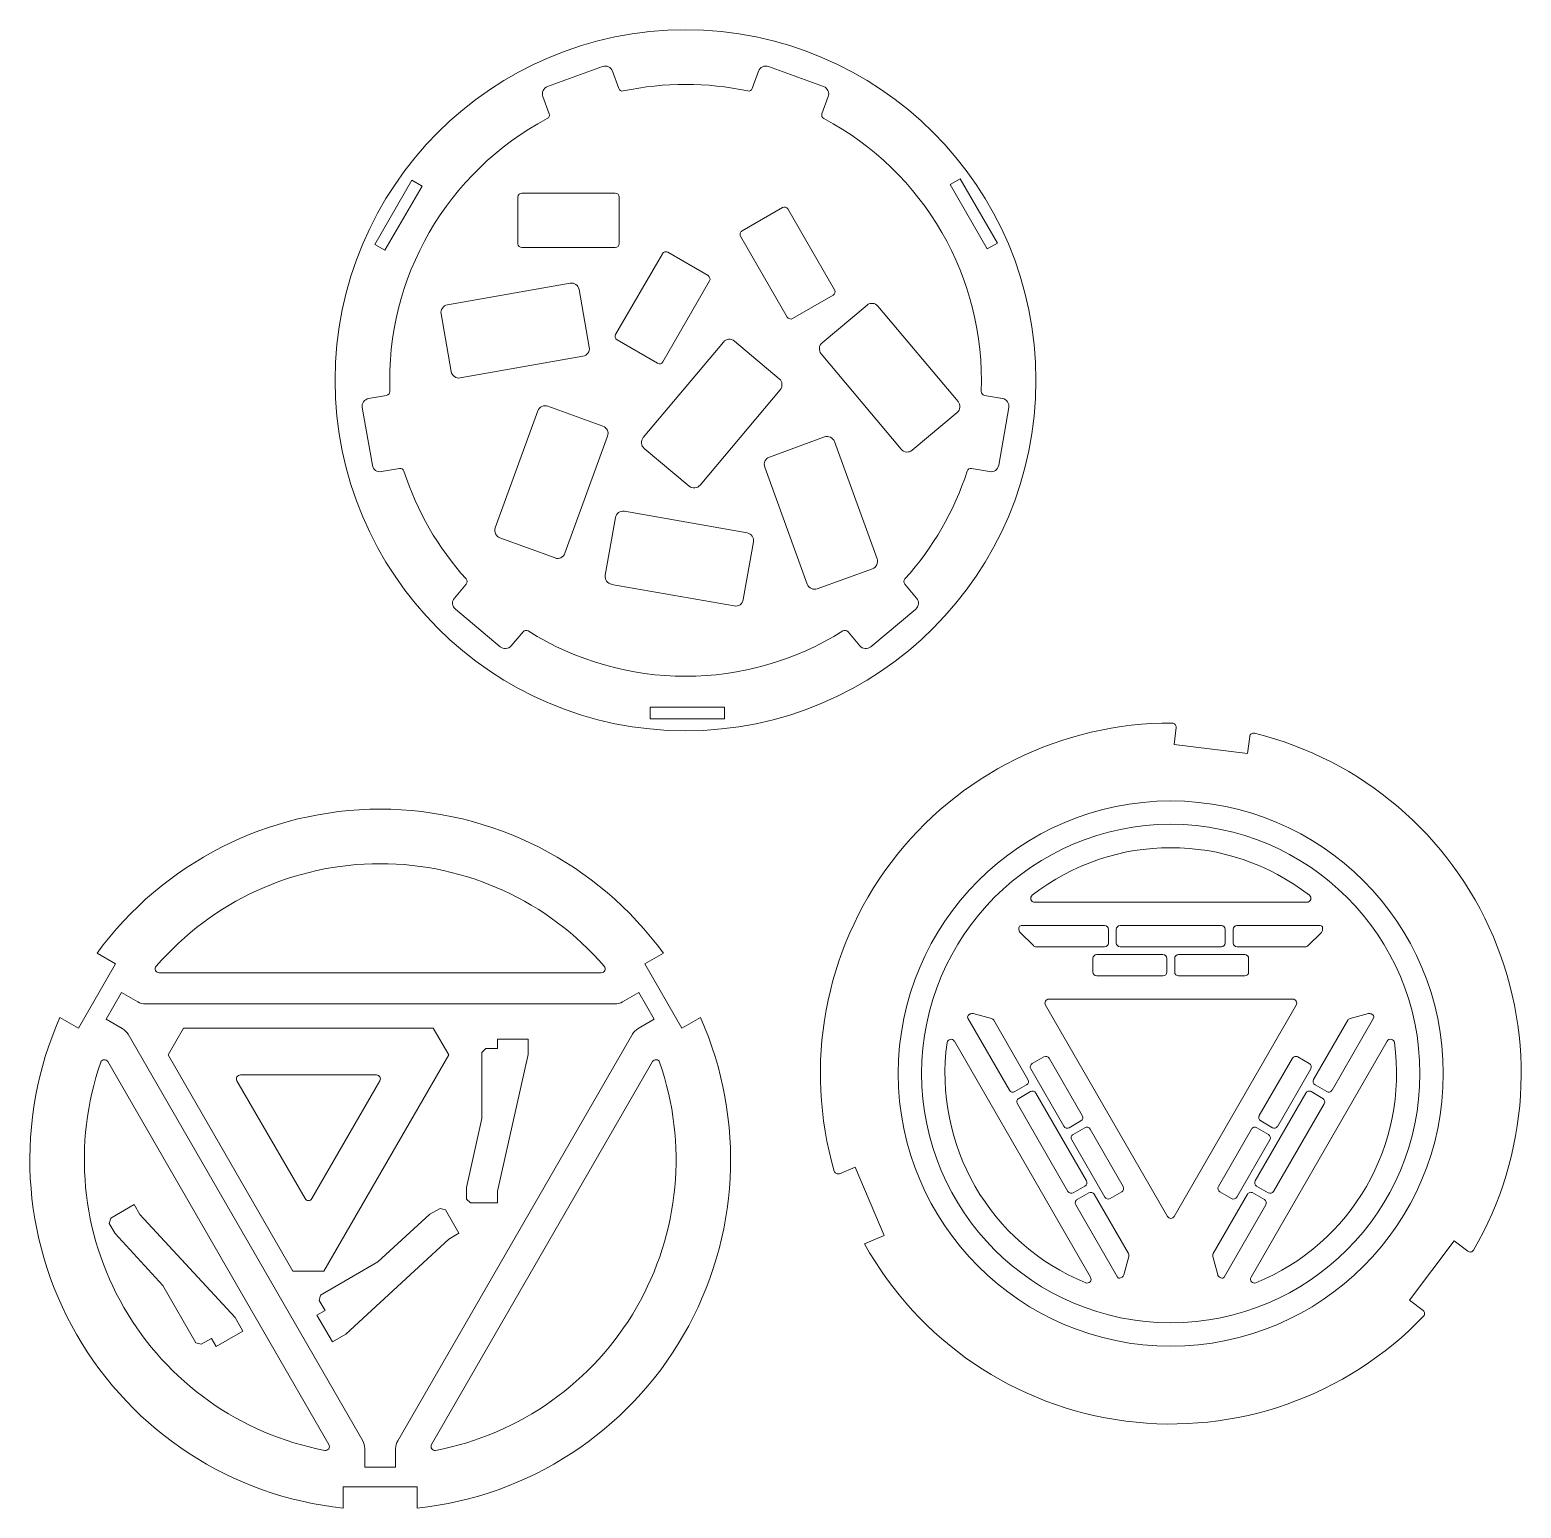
# Model space of a CAD drawing. Header units: millimetres. Extents: x -30.7 to 65, y -21.3 to 73.6.
import ezdxf

# ---------------------------------------------------------------- set-up
doc = ezdxf.new("R2010")
doc.units = ezdxf.units.MM

msp = doc.modelspace()

# ---------------------------------------------------------------- linework, layer by layer
at = {"color": 7, "linetype": 'Continuous', "lineweight": 15}
for p, q in [((6.033, 71.227), (2.497, 69.94)), ((7.077, 69.819), (6.673, 70.928)), ((16.05, 70.928), (15.646, 69.819)), ((20.226, 69.94), (16.691, 71.227)), ((2.198, 69.299), (2.602, 68.19)), ((20.121, 68.19), (20.525, 69.299)), ((-6.206, 63.929), (-8.587, 59.805)), ((-7.938, 59.43), (-5.556, 63.554)), ((-5.556, 63.554), (-6.206, 63.929)), ((29.007, 64.022), (28.358, 63.647)), ((28.358, 63.647), (30.739, 59.523)), ((31.388, 59.898), (29.007, 64.022)), ((0.602, 62.853), (0.602, 59.853)), ((6.852, 63.103), (0.852, 63.103)), ((7.102, 59.853), (7.102, 62.853)), ((14.988, 60.678), (17.586, 62.178)), ((17.928, 62.086), (20.928, 56.89)), ((17.897, 55.14), (14.897, 60.336)), ((-8.587, 59.805), (-7.938, 59.43)), ((0.852, 59.603), (6.852, 59.603)), ((30.739, 59.523), (31.388, 59.898)), ((9.873, 59.213), (6.873, 54.017)), ((12.813, 57.805), (10.215, 59.305)), ((9.904, 52.267), (12.904, 57.463)), ((3.946, 57.32), (-3.933, 55.931)), ((5.178, 53.209), (4.525, 56.915)), ((20.836, 56.549), (18.238, 55.049)), ((23.015, 55.911), (20.133, 53.492)), ((28.862, 49.721), (23.719, 55.849)), ((-4.338, 55.352), (-3.685, 51.647)), ((6.965, 53.676), (9.563, 52.176)), ((13.791, 53.543), (8.649, 47.415)), ((17.378, 51.186), (14.496, 53.605)), ((20.071, 52.788), (25.213, 46.659)), ((-3.106, 51.241), (4.773, 52.63)), ((-7.831, 50.119), (-8.994, 49.914)), ((12.297, 44.354), (17.44, 50.482)), ((31.717, 49.914), (30.555, 50.119)), ((-9.4, 49.334), (-8.746, 45.629)), ((1.881, 49.127), (-0.855, 41.609)), ((6.058, 48.139), (2.522, 49.426)), ((25.918, 46.598), (28.8, 49.016)), ((31.47, 45.629), (32.123, 49.334)), ((3.62, 39.98), (6.357, 47.498)), ((20.28, 47.447), (16.745, 46.16)), ((23.657, 39.63), (20.921, 47.148)), ((8.711, 46.711), (11.593, 44.292)), ((-8.167, 45.224), (-7.004, 45.429)), ((16.446, 45.519), (19.182, 38.001)), ((29.728, 45.429), (30.89, 45.224)), ((6.861, 42.273), (6.208, 38.567)), ((15.319, 41.289), (7.44, 42.678)), ((-0.556, 40.968), (2.979, 39.682)), ((15.071, 37.005), (15.724, 40.71)), ((19.823, 37.703), (23.358, 38.989)), ((-2.72, 38.008), (-3.479, 37.103)), ((6.613, 37.988), (14.492, 36.599)), ((26.202, 37.103), (25.443, 38.008)), ((-3.417, 36.399), (-0.535, 33.98)), ((23.258, 33.98), (26.141, 36.399)), ((0.169, 34.042), (0.928, 34.946)), ((21.795, 34.946), (22.554, 34.042)), ((9.1, 30.106), (9.1, 29.356)), ((13.862, 30.106), (9.1, 30.106)), ((13.862, 29.356), (13.862, 30.106)), ((9.1, 29.356), (13.862, 29.356)), ((42.73, 27.716), (42.864, 28.802)), ((47.59, 28.218), (47.456, 27.133)), ((47.456, 27.133), (42.73, 27.716)), ((33.775, 17.582), (51.268, 17.582)), ((32.771, 15.823), (32.771, 15.932)), ((33.698, 14.792), (32.845, 15.646)), ((32.921, 16.082), (38.271, 16.082)), ((38.521, 15.832), (38.521, 14.969)), ((39.021, 15.832), (39.021, 14.969)), ((39.271, 16.082), (45.771, 16.082)), ((46.021, 15.832), (46.021, 14.969)), ((46.521, 15.832), (46.521, 14.969)), ((46.771, 16.082), (52.121, 16.082)), ((52.198, 15.646), (51.345, 14.792)), ((52.271, 15.823), (52.271, 15.932)), ((38.271, 14.719), (33.875, 14.719)), ((39.271, 14.719), (45.771, 14.719)), ((46.771, 14.719), (51.168, 14.719)), ((-25.241, 13.617), (-27.622, 9.493)), ((-26.431, 14.304), (-25.241, 13.617)), ((8.751, 13.617), (9.94, 14.304)), ((11.132, 9.493), (8.751, 13.617)), ((37.521, 13.969), (37.521, 13.106)), ((42.021, 14.219), (37.771, 14.219)), ((42.271, 13.106), (42.271, 13.969)), ((42.771, 13.106), (42.771, 13.969)), ((43.021, 14.219), (47.271, 14.219)), ((47.521, 13.969), (47.521, 13.106)), ((-22.44, 13.055), (5.95, 13.055)), ((37.771, 12.856), (42.021, 12.856)), ((43.021, 12.856), (47.271, 12.856)), ((-24.853, 11.789), (-25.845, 10.071)), ((-23.813, 11.189), (-24.853, 11.789)), ((8.363, 11.789), (7.323, 11.189)), ((9.355, 10.071), (8.363, 11.789)), ((6.823, 11.055), (-23.313, 11.055)), ((42.305, -2.59), (34.47, 10.981)), ((34.686, 11.356), (50.356, 11.356)), ((50.573, 10.981), (42.738, -2.59)), ((-27.622, 9.493), (-28.812, 10.179)), ((-25.845, 10.071), (-24.806, 9.47)), ((8.315, 9.47), (9.355, 10.071)), ((12.322, 10.179), (11.132, 9.493)), ((32.169, 5.513), (29.494, 10.146)), ((29.644, 10.406), (29.549, 10.351)), ((29.834, 10.431), (31, 10.119)), ((33.35, 6.195), (31.151, 10.002)), ((51.693, 6.195), (53.891, 10.002)), ((55.549, 10.146), (52.874, 5.513)), ((54.043, 10.119), (55.209, 10.431)), ((55.399, 10.406), (55.494, 10.351)), ((-24.44, 9.104), (-9.371, -16.995)), ((-20.87, 9.496), (-21.863, 7.777)), ((-4.839, 9.496), (-20.87, 9.496)), ((-7.119, -16.995), (7.949, 9.104)), ((-3.847, 7.777), (-4.839, 9.496)), ((-0.723, 8.799), (1.262, 8.799)), ((-0.723, 8.192), (-0.723, 8.799)), ((1.262, 8.799), (1.262, 7.799)), ((37.368, -6.492), (28.622, 8.657)), ((56.421, 8.657), (47.674, -6.492)), ((-21.863, 7.777), (-13.847, -6.106)), ((-11.863, -6.106), (-3.847, 7.777)), ((-1.473, 8.192), (-1.723, 7.942)), ((-1.723, 3.697), (-1.723, 7.942)), ((-1.473, 8.192), (-0.723, 8.192)), ((1.262, 7.799), (-0.723, -0.978)), ((-11.54, -17.238), (-25.735, 7.348)), ((9.245, 7.348), (-4.95, -17.238)), ((35.658, 3.197), (33.533, 6.878)), ((33.624, 7.219), (34.372, 7.651)), ((36.838, 3.879), (34.713, 7.559)), ((50.329, 7.559), (48.204, 3.879)), ((49.385, 3.197), (51.51, 6.878)), ((51.418, 7.219), (50.671, 7.651)), ((-17.442, 6.121), (-13.071, -1.449)), ((-8.484, 6.496), (-17.226, 6.496)), ((-12.638, -1.449), (-8.267, 6.121)), ((33.258, 5.853), (32.511, 5.421)), ((52.532, 5.421), (51.784, 5.853)), ((32.761, 4.988), (33.508, 5.42)), ((37.1, -0.301), (33.85, 5.329)), ((51.193, 5.329), (47.943, -0.301)), ((52.282, 4.988), (51.534, 5.42)), ((35.919, -0.982), (32.669, 4.647)), ((52.374, 4.647), (49.124, -0.982)), ((-2.707, -0.728), (-1.723, 3.697)), ((36.747, 3.537), (35.999, 3.105)), ((36.997, 3.104), (36.249, 2.672)), ((39.463, -0.668), (37.338, 3.013)), ((47.704, 3.013), (45.579, -0.668)), ((48.046, 3.104), (48.793, 2.672)), ((48.296, 3.537), (49.043, 3.105)), ((36.158, 2.331), (38.283, -1.35)), ((48.885, 2.331), (46.76, -1.35)), ((21.25, 0.154), (22.257, 0.581)), ((22.257, 0.581), (24.115, -3.804)), ((-2.707, -1.478), (-2.707, -0.728)), ((36.261, -1.074), (37.008, -0.642)), ((48.782, -1.074), (48.034, -0.642)), ((-24.046, -1.828), (-25.548, -2.695)), ((-23.671, -2.477), (-24.046, -1.828)), ((-2.707, -1.478), (-2.457, -1.728)), ((-0.723, -1.728), (-2.457, -1.728)), ((-0.723, -0.978), (-0.723, -1.728)), ((39.094, -6.481), (36.419, -1.848)), ((36.511, -1.507), (37.258, -1.075)), ((37.6, -1.167), (39.798, -4.974)), ((38.624, -1.441), (39.372, -1.01)), ((47.443, -1.167), (45.245, -4.974)), ((46.418, -1.441), (45.671, -1.01)), ((48.624, -1.848), (45.949, -6.481)), ((48.532, -1.507), (47.784, -1.075)), ((-25.548, -2.695), (-25.64, -3.036)), ((-17.564, -9.085), (-23.671, -2.477)), ((-5.053, -2.448), (-8.393, -5.513)), ((-4.404, -2.073), (-5.053, -2.448)), ((-4.062, -2.165), (-4.404, -2.073)), ((-3.195, -3.667), (-4.062, -2.165)), ((-25.64, -3.036), (-25.265, -3.686)), ((-25.265, -3.686), (-22.2, -7.026)), ((-3.845, -4.042), (-3.195, -3.667)), ((24.115, -3.804), (22.85, -4.34)), ((-10.453, -10.148), (-3.845, -4.042)), ((57.851, -7.967), (60.719, -4.165)), ((60.719, -4.165), (61.592, -4.824)), ((-8.393, -5.513), (-12.07, -7.636)), ((39.823, -5.164), (39.51, -6.33)), ((45.532, -6.33), (45.22, -5.164)), ((-13.847, -6.106), (-11.863, -6.106)), ((-22.2, -7.026), (-20.077, -10.702)), ((-12.07, -7.636), (-12.161, -7.977)), ((-12.161, -7.977), (-11.786, -8.627)), ((58.724, -8.626), (57.851, -7.967)), ((-17.064, -9.951), (-17.564, -9.085)), ((-11.786, -8.627), (-12.311, -8.93)), ((-12.311, -8.93), (-11.319, -10.648)), ((-19.736, -10.794), (-19.086, -10.419)), ((-19.086, -10.419), (-18.783, -10.943)), ((-18.783, -10.943), (-17.064, -9.951)), ((-11.319, -10.648), (-10.453, -10.148)), ((-20.077, -10.702), (-19.736, -10.794)), ((-9.237, -17.495), (-9.237, -18.695)), ((-7.253, -18.695), (-7.253, -17.495)), ((-9.237, -18.695), (-7.253, -18.695)), ((-10.626, -19.945), (-5.864, -19.945)), ((-10.626, -21.319), (-10.626, -19.945)), ((-5.864, -19.945), (-5.864, -21.319))]:
    msp.add_line(p, q, dxfattribs=at)
at = {"color": 144, "linetype": 'Continuous', "lineweight": 0}
for p, q in [((39.394, -6.482), (39.299, -6.536)), ((45.649, -6.482), (45.744, -6.536))]:
    msp.add_line(p, q, dxfattribs=at)
at = {"color": 7, "linetype": 'Continuous', "lineweight": 15}
for centre, radius in [((11.362, 51.085), 22.5), ((42.521, 6.582), 17.5), ((42.521, 6.582), 17.5), ((42.521, 6.582), 16), ((42.521, 6.582), 16)]:
    msp.add_circle(centre, radius, dxfattribs=at)
for centre, radius, start, end in [((6.204, 70.757), 0.5, 20, 110), ((16.52, 70.757), 0.5, 70, 160), ((2.668, 69.47), 0.5, 110, 200), ((11.362, 51.085), 19, 77.85626, 102.14374), ((20.055, 69.47), 0.5, 340, 70), ((7.312, 69.904), 0.25, 200, 282.14374), ((15.411, 69.904), 0.25, 257.85626, 340), ((2.367, 68.104), 0.25, 297.85626, 20), ((20.356, 68.104), 0.25, 160, 242.14374), ((11.362, 51.085), 19, 117.85626, 182.14374), ((11.362, 51.085), 19, 357.85626, 62.14374), ((0.852, 62.853), 0.25, 90, 180), ((6.852, 62.853), 0.25, 0, 90), ((17.711, 61.961), 0.25, 30, 120), ((15.113, 60.461), 0.25, 120, 210), ((0.852, 59.853), 0.25, 180, 270), ((6.852, 59.853), 0.25, 270, 0), ((10.09, 59.088), 0.25, 60, 150), ((12.688, 57.588), 0.25, 330, 60), ((4.032, 56.828), 0.5, 10, 100), ((20.711, 56.765), 0.25, 300, 30), ((-3.846, 55.439), 0.5, 100, 190), ((23.336, 55.528), 0.5, 40, 130), ((18.113, 55.265), 0.25, 210, 300), ((7.09, 53.892), 0.25, 150, 240), ((14.174, 53.222), 0.5, 50, 140), ((4.686, 53.123), 0.5, 280, 10), ((20.454, 53.109), 0.5, 130, 220), ((9.688, 52.392), 0.25, 240, 330), ((-3.193, 51.733), 0.5, 190, 280), ((17.057, 50.803), 0.5, 320, 50), ((-8.907, 49.421), 0.5, 100, 190), ((-7.875, 50.365), 0.25, 280, 2.14374), ((30.598, 50.365), 0.25, 177.85626, 260), ((31.631, 49.421), 0.5, 350, 80), ((2.351, 48.956), 0.5, 70, 160), ((28.479, 49.399), 0.5, 310, 40), ((5.887, 47.669), 0.5, 340, 70), ((9.032, 47.094), 0.5, 140, 230), ((20.451, 46.977), 0.5, 20, 110), ((16.916, 45.69), 0.5, 110, 200), ((25.596, 46.981), 0.5, 220, 310), ((-8.254, 45.716), 0.5, 190, 280), ((-6.961, 45.182), 0.25, 17.85626, 100), ((11.362, 51.085), 19, 197.85626, 222.14374), ((11.362, 51.085), 19, 317.85626, 342.14374), ((29.684, 45.182), 0.25, 80, 162.14374), ((30.977, 45.716), 0.5, 260, 350), ((11.914, 44.675), 0.5, 230, 320), ((7.353, 42.186), 0.5, 80, 170), ((-0.385, 41.438), 0.5, 160, 250), ((15.232, 40.797), 0.5, 350, 80), ((3.151, 40.151), 0.5, 250, 340), ((23.187, 39.459), 0.5, 290, 20), ((-2.912, 38.168), 0.25, 320, 42.14374), ((6.7, 38.481), 0.5, 170, 260), ((25.635, 38.168), 0.25, 137.85626, 220), ((19.652, 38.172), 0.5, 200, 290), ((-3.096, 36.782), 0.5, 140, 230), ((14.578, 37.091), 0.5, 260, 350), ((25.819, 36.782), 0.5, 310, 40), ((1.12, 34.786), 0.25, 57.85626, 140), ((11.362, 51.085), 19, 237.85626, 302.14374), ((21.603, 34.786), 0.25, 40, 122.14374), ((-0.214, 34.363), 0.5, 230, 320), ((22.937, 34.363), 0.5, 220, 310), ((42.521, 6.582), 22.5, 89.75706, 196.17386), ((42.616, 28.832), 0.25, 352.96546, 89.75706), ((47.839, 28.188), 0.25, 76.17386, 172.96546), ((42.521, 6.582), 22.5, 329.75706, 76.17386), ((-8.245, 1.055), 22.5, 36.07518, 143.92482), ((42.521, 6.582), 14.5, 52.13635, 127.86365), ((-8.245, 1.055), 19, 40.79339, 139.20661), ((33.775, 17.832), 0.25, 127.86365, 270), ((51.268, 17.832), 0.25, 270, 52.13635), ((32.921, 15.932), 0.15, 90, 180), ((33.021, 15.823), 0.25, 180, 225), ((38.271, 15.832), 0.25, 360, 90), ((39.271, 15.832), 0.25, 90, 180), ((45.771, 15.832), 0.25, 0, 90), ((46.771, 15.832), 0.25, 90, 180), ((52.121, 15.932), 0.15, 360, 90), ((33.875, 14.969), 0.25, 225, 270), ((38.271, 14.969), 0.25, 270, 360), ((39.271, 14.969), 0.25, 180, 270), ((45.771, 14.969), 0.25, 270, 0), ((46.771, 14.969), 0.25, 180, 270), ((51.168, 14.969), 0.25, 270, 315), ((-22.44, 13.305), 0.25, 139.20661, 270), ((5.95, 13.305), 0.25, 270, 40.79339), ((37.771, 13.969), 0.25, 90, 180), ((42.021, 13.969), 0.25, 0, 90), ((43.021, 13.969), 0.25, 90, 180), ((47.271, 13.969), 0.25, 0, 90), ((37.771, 13.106), 0.25, 180, 270), ((42.021, 13.106), 0.25, 270, 0), ((43.021, 13.106), 0.25, 180, 270), ((47.271, 13.106), 0.25, 270, 0), ((-23.313, 12.055), 1, 240, 270), ((6.823, 12.055), 1, 270, 300), ((34.686, 11.106), 0.25, 90, 210), ((50.356, 11.106), 0.25, 330, 90), ((-8.245, 1.055), 22.5, 156.07518, 263.92482), ((-8.245, 1.055), 22.5, 276.07518, 23.92482), ((29.624, 10.221), 0.15, 120, 210), ((29.769, 10.189), 0.25, 75, 120), ((30.935, 9.877), 0.25, 30, 75), ((54.108, 9.877), 0.25, 105, 150), ((55.274, 10.189), 0.25, 60, 105), ((55.419, 10.221), 0.15, 330, 60), ((-25.306, 8.604), 1, 30, 60), ((8.815, 8.604), 1, 120, 150), ((28.405, 8.532), 0.25, 30, 172.13635), ((56.637, 8.532), 0.25, 7.86365, 150), ((42.521, 6.582), 14.5, 172.13635, 247.86365), ((34.497, 7.434), 0.25, 30, 120), ((42.521, 6.582), 14.5, 292.13635, 7.86365), ((50.546, 7.434), 0.25, 60, 150), ((-8.245, 1.055), 19, 160.79339, 259.20661), ((-25.952, 7.223), 0.25, 30, 160.79339), ((-8.245, 1.055), 19, 280.79339, 19.20661), ((9.461, 7.223), 0.25, 19.20661, 150), ((33.749, 7.003), 0.25, 120, 210), ((51.293, 7.003), 0.25, 330, 60), ((-17.226, 6.246), 0.25, 90, 210), ((-8.484, 6.246), 0.25, 330, 90), ((33.133, 6.07), 0.25, 300, 30), ((51.909, 6.07), 0.25, 150, 240), ((32.386, 5.638), 0.25, 210, 300), ((32.886, 4.772), 0.25, 120, 210), ((33.633, 5.204), 0.25, 30, 120), ((51.409, 5.204), 0.25, 60, 150), ((52.157, 4.772), 0.25, 330, 60), ((52.657, 5.638), 0.25, 240, 330), ((36.622, 3.754), 0.25, 300, 30), ((48.421, 3.754), 0.25, 150, 240), ((35.874, 3.322), 0.25, 210, 300), ((37.122, 2.888), 0.25, 30, 120), ((47.921, 2.888), 0.25, 60, 150), ((49.168, 3.322), 0.25, 240, 330), ((36.374, 2.456), 0.25, 120, 210), ((48.668, 2.456), 0.25, 330, 60), ((21.152, 0.385), 0.25, 196.17386, 292.96546), ((36.883, -0.426), 0.25, 300, 30), ((39.247, -0.793), 0.25, 300, 30), ((45.796, -0.793), 0.25, 150, 240), ((48.159, -0.426), 0.25, 150, 240), ((-12.855, -1.324), 0.25, 210, 330), ((36.136, -0.857), 0.25, 210, 300), ((36.636, -1.723), 0.25, 120, 210), ((37.383, -1.292), 0.25, 30, 120), ((38.499, -1.225), 0.25, 210, 300), ((46.543, -1.225), 0.25, 240, 330), ((47.659, -1.292), 0.25, 60, 150), ((48.407, -1.723), 0.25, 330, 60), ((48.907, -0.857), 0.25, 240, 330), ((42.521, -2.465), 0.25, 210, 330), ((42.521, 6.582), 22.5, 209.04064, 316.17386), ((61.743, -4.624), 0.25, 232.96546, 329.75706), ((39.581, -5.099), 0.25, 345, 30), ((45.461, -5.099), 0.25, 150, 195), ((37.152, -6.617), 0.25, 247.86365, 30), ((39.224, -6.406), 0.15, 210, 300), ((39.269, -6.265), 0.25, 300, 345), ((45.774, -6.265), 0.25, 195, 240), ((47.891, -6.617), 0.25, 150, 292.13635), ((58.573, -8.825), 0.25, 316.17386, 52.96546), ((-10.237, -17.495), 1, 0, 30), ((-6.253, -17.495), 1, 150, 180), ((-11.756, -17.363), 0.25, 259.20661, 30), ((-4.734, -17.363), 0.25, 150, 280.79339)]:
    msp.add_arc(centre, radius, start, end, dxfattribs=at)
at = {"color": 144, "linetype": 'Continuous', "lineweight": 0}
for centre, radius, start, end in [((52.021, 15.823), 0.25, 315, 360), ((45.819, -6.406), 0.15, 240, 330)]:
    msp.add_arc(centre, radius, start, end, dxfattribs=at)

doc.saveas('drawing.dxf')
